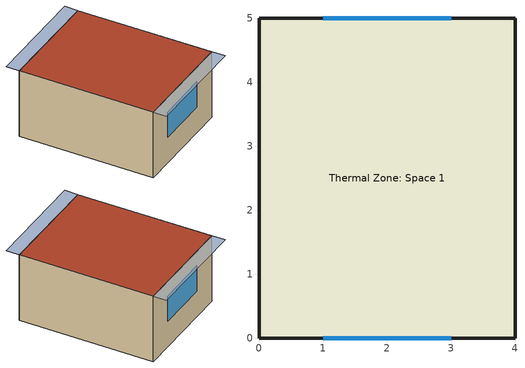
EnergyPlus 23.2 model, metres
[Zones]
Thermal Zone: Space 1
 floor ground (ExtSlabCarpet 4in ClimateZone 1-8): 4,5 4,0 0,0 0,5 z0
 wall outside (ASHRAE 189.1-2009 ExtWall Mass ClimateZone 5): 4,0 4,5 0,5 0,0 4,0 z0:2.6
 window (ASHRAE 189.1-2009 ExtWindow ClimateZone 4-5): 3,5 1,5 / 1,0 3,0 z1:2
 roof outside (ASHRAE 189.1-2009 ExtRoof IEAD ClimateZone 2-5): 4,0 4,5 0,5 0,0 z2.6
shading: 4,5 4,5.5 0,5.5 0,5 z2.6; 4,-0.5 4,0 0,0 0,-0.5 z2.6
[Building]
Building 1: Terrain=City
[Site:Location]
Site 1: Latitude {deg}=-32.99; Longitude {deg}=-68.93; Time Zone {hr}=-3; Elevation {m}=1043
[Material] Thermal Absorptance=0.9
Name | Roughness | Thickness {m} | Conductivity {W/m-K} | Density {kg/m3} | Specific Heat {J/kg-K} | Solar Absorptance | Visible Absorptance
1/2IN Gypsum | Smooth | 0.0127 | 0.16 | 784.9 | 830 | 0.4 | 0.4
1IN Stucco | Smooth | 0.0253 | 0.6918 | 1858 | 837 | 0.92 | 0.92
8IN Concrete HW | MediumRough | 0.2033 | 1.7296 | 2243 | 837 | 0.65 | 0.65
MAT-CC05 4 HW CONCRETE | Rough | 0.1016 | 1.311 | 2240 | 836.8 | 0.85 | 0.85
Metal Decking | MediumSmooth | 0.0015 | 45.006 | 7680 | 418.4 | 0.6 | 0.6
Roof Insulation [21] | MediumRough | 0.2105 | 0.049 | 265 | 836.8 | 0.7 | 0.7
Roof Membrane | VeryRough | 0.0095 | 0.16 | 1121.29 | 1460 | 0.7 | 0.7
Wall Insulation [40] | MediumRough | 0.0794 | 0.0432 | 91 | 837 | 0.5 | 0.5
[Material:NoMass]
CP02 CARPET PAD: Roughness=Smooth; Thermal Resistance {m2-K/W}=0.1; Thermal Absorptance=0.9; Solar Absorptance=0.8; Visible Absorptance=0.8
[WindowMaterial:Glazing]
Theoretical Glass [207]: Optical Data Type=SpectralAverage; Thickness {m}=0.003; Solar Transmittance at Normal Incidence=0.3311; Front Side Solar Reflectance at Normal Incidence=0.6189; Back Side Solar Reflectance at Normal Incidence=0; Visible Transmittance at Normal Incidence=0.44; Front Side Visible Reflectance at Normal Incidence=0.51; Back Side Visible Reflectance at Normal Incidence=0; Infrared Transmittance at Normal Incidence=0; Front Side Infrared Hemispherical Emissivity=0.9; Back Side Infrared Hemispherical Emissivity=0.9; Conductivity {W/m-K}=0.0133; Dirt Correction Factor for Solar and Visible Transmittance=1; Solar Diffusing=No
[Construction]
ASHRAE 189.1-2009 ExtRoof IEAD ClimateZone 2-5: Roof Membrane, Roof Insulation [21], Metal Decking
ASHRAE 189.1-2009 ExtWall Mass ClimateZone 5: 1IN Stucco, 8IN Concrete HW, Wall Insulation [40], 1/2IN Gypsum
ASHRAE 189.1-2009 ExtWindow ClimateZone 4-5: Theoretical Glass [207]
ExtSlabCarpet 4in ClimateZone 1-8: MAT-CC05 4 HW CONCRETE, CP02 CARPET PAD
[Space]
Space 1: Zone=Thermal Zone: Space 1; Space Type=189.1-2009 - Office - OpenOffice - CZ4-8
[SpaceList]
189.1-2009 - Office - OpenOffice - CZ4-8: Space 1
[Zone]
Thermal Zone: Space 1: Multiplier=1; Part of Total Floor Area=Yes
[People]
189.1-2009 - Office - OpenOffice - CZ4-8 People: Zone or ZoneList or Space or SpaceList=189.1-2009 - Office - OpenOffice - CZ4-8; Number of People Schedule=Office Work Occ; Number of People Calculation Method=People/Area; People per Floor Area {person/m2}=0.0565105; Fraction Radiant=0.3; Activity Level Schedule=Office Activity
[Lights]
189.1-2009 - Office - OpenOffice - CZ4-8 Lights: Zone or ZoneList or Space or SpaceList=189.1-2009 - Office - OpenOffice - CZ4-8; Schedule=Office Bldg Light; Design Level Calculation Method=Watts/Area; Watts per Zone Floor Area {W/m2}=10.6563
[ElectricEquipment]
189.1-2009 - Office - OpenOffice - CZ4-8 Electric Equipment: Zone or ZoneList or Space or SpaceList=189.1-2009 - Office - OpenOffice - CZ4-8; Schedule=Office Bldg Equip; Design Level Calculation Method=Watts/Area; Watts per Zone Floor Area {W/m2}=7.64238
[HVACTemplate:Thermostat]
thermostat: Constant Heating Setpoint {C}=19; Constant Cooling Setpoint {C}=24
[HVACTemplate:Zone:IdealLoadsAirSystem]
Thermal Zone: Space 1: Template Thermostat=thermostat; System Availability Schedule=Always On Discrete; Maximum Heating Supply Air Temperature {C}=50; Minimum Cooling Supply Air Temperature {C}=13; Maximum Heating Supply Air Humidity Ratio {kgWater/kgDryAir}=0.0156; Minimum Cooling Supply Air Humidity Ratio {kgWater/kgDryAir}=0.0077; Heating Limit=NoLimit; Cooling Limit=NoLimit; Dehumidification Control Type=ConstantSensibleHeatRatio; Cooling Sensible Heat Ratio=0.7; Dehumidification Setpoint {percent}=60; Humidification Control Type=None; Humidification Setpoint {percent}=30; Outdoor Air Method=None; Outdoor Air Flow Rate per Person {m3/s}=0.00944; Demand Controlled Ventilation Type=None; Outdoor Air Economizer Type=NoEconomizer; Heat Recovery Type=None; Sensible Heat Recovery Effectiveness=0.7; Latent Heat Recovery Effectiveness=0.65
[Schedule:Day:Interval]
Office Bldg Light Default Schedule: No, 05:00, 0.05, 07:00, 0.1, 08:00, 0.3, 17:00, 0.9, 18:00, 0.7, 20:00, 0.5, 22:00, 0.3, 23:00, 0.1, 24:00, 0.05
Office Bldg Light Rule 2 Day Schedule: No, 06:00, 0.05, 08:00, 0.1, 14:00, 0.5, 17:00, 0.15, 24:00, 0.05
Office Bldg Light Rule 1 Day Schedule: No, 24:00, 0.05
Office Bldg Light Summer Design Day; Office Bldg Equip Summer Design Day: No, 24:00, 1
Office Bldg Light Winter Design Day; Office Bldg Occ Rule 1 Day Schedule; Office Bldg Occ Winter Design Day; Office Bldg Equip Winter Design Day: No, 24:00, 0
Office Bldg Occ Default Schedule: No, 06:00, 0, 07:00, 0.1, 08:00, 0.2, 12:00, 0.85, 13:00, 0.5, 17:00, 0.85, 18:00, 0.7, 20:00, 0.4, 22:00, 0.1, 24:00, 0.05
Office Bldg Occ Rule 2 Day Schedule: No, 06:00, 0, 08:00, 0.1, 14:00, 0.4, 17:00, 0.1, 24:00, 0
Office Bldg Occ Summer Design Day: No, 06:00, 0, 22:00, 1, 24:00, 0.05
Office Activity Default Schedule; Office Activity Summer Design Day; Office Activity Winter Design Day: No, 24:00, 132
Office Bldg Equip Default Schedule: No, 08:00, 0.4, 12:00, 0.9, 13:00, 0.8, 17:00, 0.9, 18:00, 0.8, 20:00, 0.6, 22:00, 0.5, 24:00, 0.4
Office Bldg Equip Rule 2 Day Schedule: No, 06:00, 0.3, 08:00, 0.4, 14:00, 0.5, 17:00, 0.35, 24:00, 0.3
Office Bldg Equip Rule 1 Day Schedule: No, 24:00, 0.3
[Schedule:Week:Daily]
Office Bldg Light Week Rule - Jan1-Jan3: Office Bldg Light Default Schedule, Office Bldg Light Default Schedule, Office Bldg Light Default Schedule, Office Bldg Light Default Schedule, Office Bldg Light Default Schedule, Office Bldg Light Default Schedule, Office Bldg Light Rule 2 Day Schedule, Office Bldg Light Default Schedule, Office Bldg Light Summer Design Day, Office Bldg Light Winter Design Day, Office Bldg Light Default Schedule, Office Bldg Light Default Schedule
Office Bldg Light Week Rule - Jan4-Dec31: Office Bldg Light Rule 1 Day Schedule, Office Bldg Light Default Schedule, Office Bldg Light Default Schedule, Office Bldg Light Default Schedule, Office Bldg Light Default Schedule, Office Bldg Light Default Schedule, Office Bldg Light Rule 2 Day Schedule, Office Bldg Light Default Schedule, Office Bldg Light Summer Design Day, Office Bldg Light Winter Design Day, Office Bldg Light Default Schedule, Office Bldg Light Default Schedule
Office Work Occ Week Rule - Jan1-Jan3: Office Bldg Occ Default Schedule, Office Bldg Occ Default Schedule, Office Bldg Occ Default Schedule, Office Bldg Occ Default Schedule, Office Bldg Occ Default Schedule, Office Bldg Occ Default Schedule, Office Bldg Occ Rule 2 Day Schedule, Office Bldg Occ Default Schedule, Office Bldg Occ Summer Design Day, Office Bldg Occ Winter Design Day, Office Bldg Occ Default Schedule, Office Bldg Occ Default Schedule
Office Work Occ Week Rule - Jan4-Dec31: Office Bldg Occ Rule 1 Day Schedule, Office Bldg Occ Default Schedule, Office Bldg Occ Default Schedule, Office Bldg Occ Default Schedule, Office Bldg Occ Default Schedule, Office Bldg Occ Default Schedule, Office Bldg Occ Rule 2 Day Schedule, Office Bldg Occ Default Schedule, Office Bldg Occ Summer Design Day, Office Bldg Occ Winter Design Day, Office Bldg Occ Default Schedule, Office Bldg Occ Default Schedule
Office Activity Week Rule - Jan1-Dec31: Office Activity Default Schedule, Office Activity Default Schedule, Office Activity Default Schedule, Office Activity Default Schedule, Office Activity Default Schedule, Office Activity Default Schedule, Office Activity Default Schedule, Office Activity Default Schedule, Office Activity Summer Design Day, Office Activity Winter Design Day, Office Activity Default Schedule, Office Activity Default Schedule
Office Bldg Equip Week Rule - Jan1-Jan3: Office Bldg Equip Default Schedule, Office Bldg Equip Default Schedule, Office Bldg Equip Default Schedule, Office Bldg Equip Default Schedule, Office Bldg Equip Default Schedule, Office Bldg Equip Default Schedule, Office Bldg Equip Rule 2 Day Schedule, Office Bldg Equip Default Schedule, Office Bldg Equip Summer Design Day, Office Bldg Equip Winter Design Day, Office Bldg Equip Default Schedule, Office Bldg Equip Default Schedule
Office Bldg Equip Week Rule - Jan4-Dec31: Office Bldg Equip Rule 1 Day Schedule, Office Bldg Equip Default Schedule, Office Bldg Equip Default Schedule, Office Bldg Equip Default Schedule, Office Bldg Equip Default Schedule, Office Bldg Equip Default Schedule, Office Bldg Equip Rule 2 Day Schedule, Office Bldg Equip Default Schedule, Office Bldg Equip Summer Design Day, Office Bldg Equip Winter Design Day, Office Bldg Equip Default Schedule, Office Bldg Equip Default Schedule
[Schedule:Year]
Office Bldg Light: Office Bldg Light Week Rule - Jan1-Jan3, 1, 1, 1, 3, Office Bldg Light Week Rule - Jan4-Dec31, 1, 4, 12, 31
Office Work Occ: Office Work Occ Week Rule - Jan1-Jan3, 1, 1, 1, 3, Office Work Occ Week Rule - Jan4-Dec31, 1, 4, 12, 31
Office Activity: Office Activity Week Rule - Jan1-Dec31, 1, 1, 12, 31
Office Bldg Equip: Office Bldg Equip Week Rule - Jan1-Jan3, 1, 1, 1, 3, Office Bldg Equip Week Rule - Jan4-Dec31, 1, 4, 12, 31
[Schedule:Constant]
Always On Discrete: Hourly Value=1
[AirflowNetwork:SimulationControl]
airflow_control: AirflowNetwork Control=NoMultizoneOrDistribution; Wind Pressure Coefficient Type=SurfaceAverageCalculation; Height Selection for Local Wind Pressure Calculation=OpeningHeight; Building Type=LowRise; Maximum Number of Iterations=500; Initialization Type=ZeroNodePressures; Relative Airflow Convergence Tolerance=0.0001; Absolute Airflow Convergence Tolerance {kg/s}=0.000001; Convergence Acceleration Limit=-.5; Ratio of Building Width Along Short Axis to Width Along Long Axis=1; Height Dependence of External Node Temperature=No; Solver=SkylineLU; Allow Unsupported Zone Equipment=No; Do Distribution Duct Sizing Calculation=No
[AirflowNetwork:MultiZone:Surface] Leakage Component=simple_opening; Window/Door Opening Factor, or Crack Factor=1; Ventilation Control Mode=Constant; Indoor and Outdoor Temperature Difference Upper Limit for Minimum Venting Open Factor {deltaC}=100; Indoor and Outdoor Enthalpy Difference Upper Limit for Minimum Venting Open Factor {deltaJ/kg}=300000; Venting Availability Schedule=Always On Discrete; Equivalent Rectangle Method=PolygonHeight; Equivalent Rectangle Aspect Ratio=1
window_north; window_south
[AirflowNetwork:MultiZone:Component:SimpleOpening]
simple_opening: Air Mass Flow Coefficient When Opening is Closed {kg/s-m}=0.01; Air Mass Flow Exponent When Opening is Closed=0.65; Minimum Density Difference for Two-Way Flow {kg/m3}=0.5; Discharge Coefficient=1
